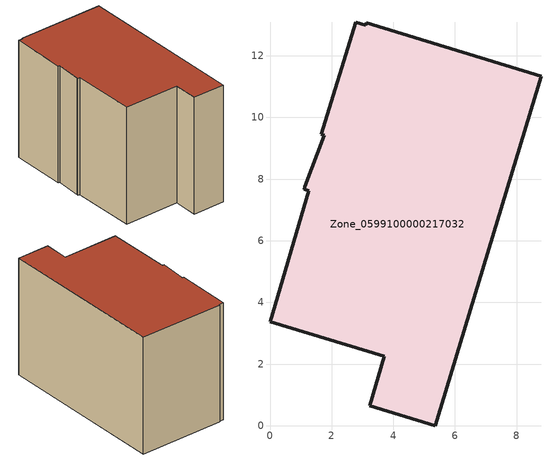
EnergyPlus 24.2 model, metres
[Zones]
Zone_0599100000217032
 floor ground (C_G): 8.79,11.34 5.36,0 3.23,0.65 3.71,2.25 0,3.38 1.25,7.63 1.11,7.67 1.13,7.75 1.76,9.43 1.66,9.46 2.79,13.09 3.1,12.99 3.12,13.06 z0
 wall outside (C_F): 1.25,7.63 0,3.38 3.71,2.25 3.23,0.65 5.36,0 8.79,11.34 3.12,13.06 3.1,12.99 2.79,13.09 1.66,9.46 1.76,9.43 1.13,7.75 1.11,7.67 1.25,7.63 z0:8.2
 roof outside (C_R): 8.79,11.34 3.12,13.06 3.1,12.99 2.79,13.09 1.66,9.46 1.76,9.43 1.13,7.75 1.11,7.67 1.25,7.63 0,3.38 3.71,2.25 3.23,0.65 5.36,0 z8.2
[BUILDING]
Pand.0599100000217032: North Axis=0; Terrain=City; Loads Convergence Tolerance Value=0.04; Temperature Convergence Tolerance Value=0.4; Solar Distribution=FullExterior; Maximum Number of Warmup Days=25; Minimum Number of Warmup Days=1
[Site:Location]
Rotterdam.The.Hague.AP_ZH_NLD Design_Conditions: Latitude=51.96; Longitude=4.45; Time Zone=1; Elevation=-4.5
[SITE:GROUNDTEMPERATURE:BUILDINGSURFACE]
18, 18, 18, 18, 18, 18, 18, 18, 18, 18, 18, 18
[MATERIAL] Thermal Absorptance=0.9; Solar Absorptance=0.7; Visible Absorptance=0.7
Name | Roughness | Thickness | Conductivity | Density | Specific Heat
G.TC.1975-1991 | MediumSmooth | 0.15 | 0.288461 | 540 | 1210
F.TC.1975-1991 | Rough | 0.3 | 0.230769 | 1920 | 840
R.TC.1975-1991 | MediumRough | 0.2 | 0.153846 | 1500 | 1000
[CONSTRUCTION]
C_G: G.TC.1975-1991
C_F: F.TC.1975-1991
C_R: R.TC.1975-1991
[ZONE]
Zone_0599100000217032: Type=1; Multiplier=1; Ceiling Height=Autocalculate; Volume=Autocalculate; Floor Area=autocalculate; Part of Total Floor Area=Yes
[ZONEINFILTRATION:DESIGNFLOWRATE]
Infil_Zone_0599100000217032: Zone or ZoneList or Space or SpaceList=Zone_0599100000217032; Schedule=AlwaysOn; Design Flow Rate Calculation Method=Flow/Area; Flow Rate per Floor Area=0.003; Constant Term Coefficient=1; Temperature Term Coefficient=0; Velocity Term Coefficient=0; Velocity Squared Term Coefficient=0
[HVACTEMPLATE:ZONE:IDEALLOADSAIRSYSTEM]
Zone_0599100000217032: Maximum Heating Supply Air Temperature=50; Minimum Cooling Supply Air Temperature=13; Maximum Heating Supply Air Humidity Ratio=0.0156; Minimum Cooling Supply Air Humidity Ratio=0.0077; Heating Limit=NoLimit; Cooling Limit=NoLimit; Dehumidification Control Type=ConstantSensibleHeatRatio; Cooling Sensible Heat Ratio=0.7; Dehumidification Setpoint=60; Humidification Control Type=None; Humidification Setpoint=30; Outdoor Air Method=None; Outdoor Air Flow Rate per Person=0.00944; Outdoor Air Flow Rate per Zone Floor Area=0; Outdoor Air Flow Rate per Zone=0; Demand Controlled Ventilation Type=None; Outdoor Air Economizer Type=NoEconomizer; Heat Recovery Type=None; Sensible Heat Recovery Effectiveness=0.7; Latent Heat Recovery Effectiveness=0.65
[ZONECONTROL:THERMOSTAT]
ThermostatControl_Zone_0599100000217032: Zone or ZoneList=Zone_0599100000217032; Control Type Schedule=DualSetpointControlType; Control 1=Thermostat_Zone_0599100000217032; Temperature Difference Between Cutout And Setpoint=0
[THERMOSTATSETPOINT:DUALSETPOINT]
Thermostat_Zone_0599100000217032: Heating Setpoint Temperature Schedule=HeatingSetpoint_Zone_0599100000217032; Cooling Setpoint Temperature Schedule=CoolingSetpoint_Zone_0599100000217032
[SCHEDULE:COMPACT]
HeatingSetpoint_Zone_0599100000217032: Through: 12/31, For: AllDays, Until: 24:00, 21
CoolingSetpoint_Zone_0599100000217032: Through: 12/31, For: AllDays, Until: 24:00, 24
DualSetpointControlType: Through: 12/31, For: AllDays, Until: 24:00, 4
AlwaysOn: Through: 12/31, For: AllDays, Until: 24:00, 1
